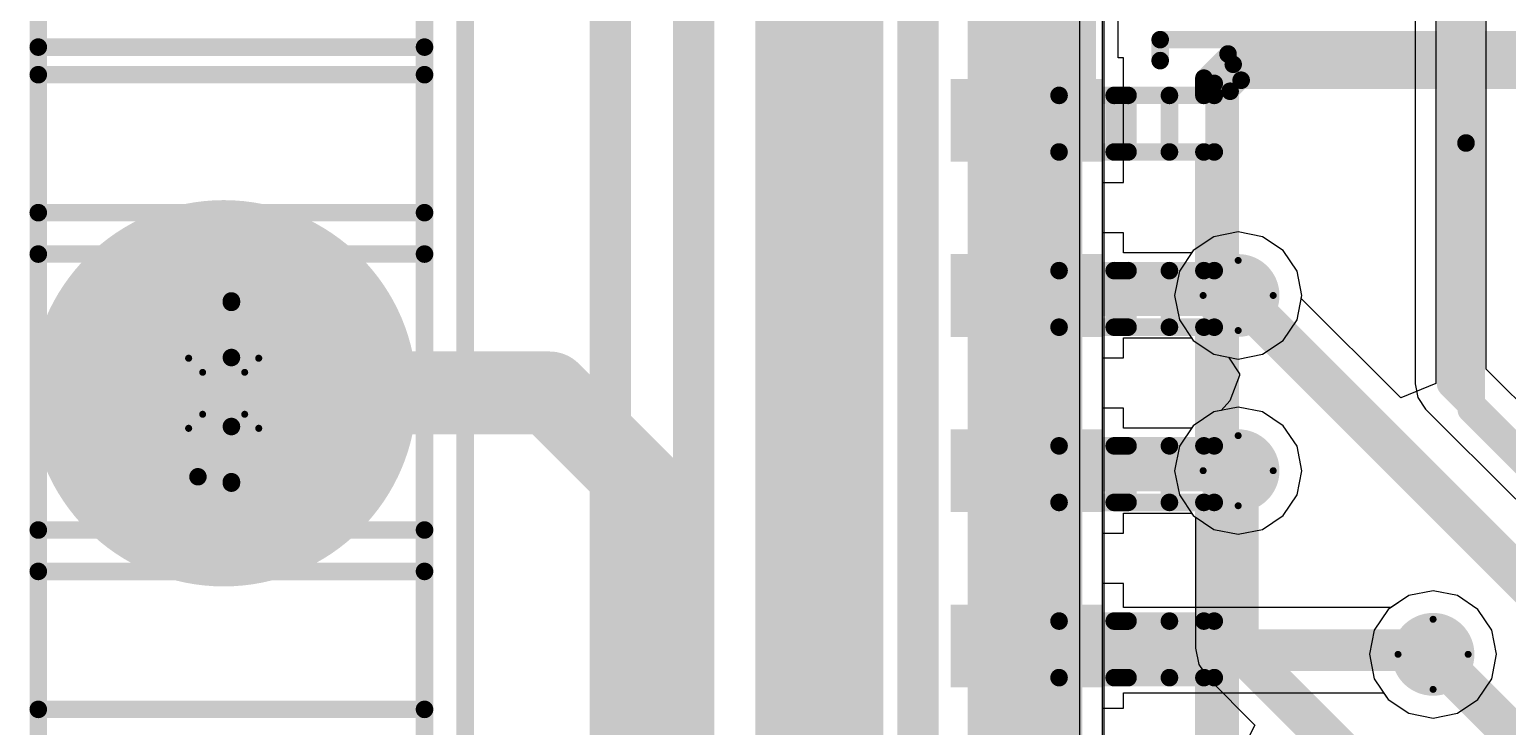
# Model space of a CAD drawing. Header units: millimetres. Extents: x -16 to 330, y -45 to 150.
# Drawn here: x 62.34 to 73.06, y 26.09 to 31.14 of the extents above; entities that cross this region are included whole.
import ezdxf

# ---------------------------------------------------------------- set-up
doc = ezdxf.new("R2010")
doc.units = ezdxf.units.MM
for name, color, linetype in [('BottomLayer', 5, 'Continuous'), ('BottomSolder', 6, 'Continuous'), ('DrillDrawing', 1, 'Continuous'), ('Mechanical13', 56, 'Continuous'), ('MidLayer1', 16, 'Continuous'), ('MidLayer2', 76, 'Continuous'), ('MultiLayer', 9, 'Continuous'), ('PadHoleLayer', 156, 'Continuous'), ('TopLayer', 1, 'Continuous'), ('TopOverlay', 2, 'Continuous'), ('TopPaste', 8, 'Continuous'), ('TopSolder', 216, 'Continuous'), ('ViaHoleLayer', 16, 'Continuous')]:
    doc.layers.add(name, color=color, linetype=linetype)

# ---------------------------------------------------------------- blocks, each defined once
blk = doc.blocks.new('C_____T________B__2')
at = {"layer": 'BottomLayer'}
h = blk.add_hatch(color=5, dxfattribs=at)
edge = h.paths.add_edge_path()
edge.add_arc((-5, 0), 1.4, 0, 360)
at = {"layer": 'BottomSolder'}
h = blk.add_hatch(color=6, dxfattribs=at)
edge = h.paths.add_edge_path()
edge.add_arc((-5, 0), 0.8, 0, 360)
at = {"layer": 'MidLayer1'}
h = blk.add_hatch(color=16, dxfattribs=at)
edge = h.paths.add_edge_path()
edge.add_arc((-5, 0), 1.4, 0, 360)
at = {"layer": 'MidLayer2'}
h = blk.add_hatch(color=76, dxfattribs=at)
edge = h.paths.add_edge_path()
edge.add_arc((-5, 0), 1.4, 0, 360)
at = {"layer": 'MultiLayer'}
h = blk.add_hatch(color=9, dxfattribs=at)
edge = h.paths.add_edge_path()
edge.add_arc((-5, 0), 1.4, 0, 360)
at = {"layer": 'PadHoleLayer'}
h = blk.add_hatch(color=156, dxfattribs=at)
edge = h.paths.add_edge_path()
edge.add_arc((-5, 0), 0.8, 0, 360)
at = {"layer": 'TopLayer'}
h = blk.add_hatch(color=1, dxfattribs=at)
edge = h.paths.add_edge_path()
edge.add_arc((-5, 0), 1.4, 0, 360)
at = {"layer": 'TopSolder'}
h = blk.add_hatch(color=216, dxfattribs=at)
edge = h.paths.add_edge_path()
edge.add_arc((-5, 0), 0.8, 0, 360)
at = {"layer": 'TopOverlay', "const_width": 0.127}
blk.add_lwpolyline([(-12.75, -1.75), (12.75, -1.75)], dxfattribs=at)
blk = doc.blocks.new('SOP_16_150____68')
at = {"layer": 'TopLayer'}
for points in [[(-3.425, 4.745), (-2.325, 4.745), (-2.325, 4.145), (-3.425, 4.145)], [(2.325, 4.745), (3.425, 4.745), (3.425, 4.145), (2.325, 4.145)], [(-3.425, 3.475), (-2.325, 3.475), (-2.325, 2.875), (-3.425, 2.875)], [(2.325, 3.475), (3.425, 3.475), (3.425, 2.875), (2.325, 2.875)], [(-3.425, 2.205), (-2.325, 2.205), (-2.325, 1.605), (-3.425, 1.605)], [(2.325, 2.205), (3.425, 2.205), (3.425, 1.605), (2.325, 1.605)], [(-3.425, 0.935), (-2.325, 0.935), (-2.325, 0.335), (-3.425, 0.335)], [(2.325, 0.935), (3.425, 0.935), (3.425, 0.335), (2.325, 0.335)], [(-3.425, -0.335), (-2.325, -0.335), (-2.325, -0.935), (-3.425, -0.935)], [(2.325, -0.335), (3.425, -0.335), (3.425, -0.935), (2.325, -0.935)], [(-3.425, -1.605), (-2.325, -1.605), (-2.325, -2.205), (-3.425, -2.205)], [(2.325, -1.605), (3.425, -1.605), (3.425, -2.205), (2.325, -2.205)], [(-3.425, -2.875), (-2.325, -2.875), (-2.325, -3.475), (-3.425, -3.475)], [(2.325, -2.875), (3.425, -2.875), (3.425, -3.475), (2.325, -3.475)], [(-3.425, -4.145), (-2.325, -4.145), (-2.325, -4.745), (-3.425, -4.745)], [(2.325, -4.145), (3.425, -4.145), (3.425, -4.745), (2.325, -4.745)]]:
    blk.add_hatch(color=1, dxfattribs=at).paths.add_polyline_path(points)
at = {"layer": 'TopOverlay'}
blk.add_hatch(color=2, dxfattribs=at).paths.add_polyline_path([(-2.235, 4.064), (-1.956, 4.064), (-1.956, 4.724), (-2.235, 4.724)])
at = {"layer": 'TopPaste'}
for points in [[(-3.425, 4.745), (-2.325, 4.745), (-2.325, 4.145), (-3.425, 4.145)], [(2.325, 4.745), (3.425, 4.745), (3.425, 4.145), (2.325, 4.145)], [(-3.425, 3.475), (-2.325, 3.475), (-2.325, 2.875), (-3.425, 2.875)], [(2.325, 3.475), (3.425, 3.475), (3.425, 2.875), (2.325, 2.875)], [(-3.425, 2.205), (-2.325, 2.205), (-2.325, 1.605), (-3.425, 1.605)], [(2.325, 2.205), (3.425, 2.205), (3.425, 1.605), (2.325, 1.605)], [(-3.425, 0.935), (-2.325, 0.935), (-2.325, 0.335), (-3.425, 0.335)], [(2.325, 0.935), (3.425, 0.935), (3.425, 0.335), (2.325, 0.335)], [(-3.425, -0.335), (-2.325, -0.335), (-2.325, -0.935), (-3.425, -0.935)], [(2.325, -0.335), (3.425, -0.335), (3.425, -0.935), (2.325, -0.935)], [(-3.425, -1.605), (-2.325, -1.605), (-2.325, -2.205), (-3.425, -2.205)], [(2.325, -1.605), (3.425, -1.605), (3.425, -2.205), (2.325, -2.205)], [(-3.425, -2.875), (-2.325, -2.875), (-2.325, -3.475), (-3.425, -3.475)], [(2.325, -2.875), (3.425, -2.875), (3.425, -3.475), (2.325, -3.475)], [(-3.425, -4.145), (-2.325, -4.145), (-2.325, -4.745), (-3.425, -4.745)], [(2.325, -4.145), (3.425, -4.145), (3.425, -4.745), (2.325, -4.745)]]:
    blk.add_hatch(color=8, dxfattribs=at).paths.add_polyline_path(points)
at = {"layer": 'TopSolder'}
for points in [[(-3.425, 4.745), (-2.325, 4.745), (-2.325, 4.145), (-3.425, 4.145)], [(2.325, 4.745), (3.425, 4.745), (3.425, 4.145), (2.325, 4.145)], [(-3.425, 3.475), (-2.325, 3.475), (-2.325, 2.875), (-3.425, 2.875)], [(2.325, 3.475), (3.425, 3.475), (3.425, 2.875), (2.325, 2.875)], [(-3.425, 2.205), (-2.325, 2.205), (-2.325, 1.605), (-3.425, 1.605)], [(2.325, 2.205), (3.425, 2.205), (3.425, 1.605), (2.325, 1.605)], [(-3.425, 0.935), (-2.325, 0.935), (-2.325, 0.335), (-3.425, 0.335)], [(2.325, 0.935), (3.425, 0.935), (3.425, 0.335), (2.325, 0.335)], [(-3.425, -0.335), (-2.325, -0.335), (-2.325, -0.935), (-3.425, -0.935)], [(2.325, -0.335), (3.425, -0.335), (3.425, -0.935), (2.325, -0.935)], [(-3.425, -1.605), (-2.325, -1.605), (-2.325, -2.205), (-3.425, -2.205)], [(2.325, -1.605), (3.425, -1.605), (3.425, -2.205), (2.325, -2.205)], [(-3.425, -2.875), (-2.325, -2.875), (-2.325, -3.475), (-3.425, -3.475)], [(2.325, -2.875), (3.425, -2.875), (3.425, -3.475), (2.325, -3.475)], [(-3.425, -4.145), (-2.325, -4.145), (-2.325, -4.745), (-3.425, -4.745)], [(2.325, -4.145), (3.425, -4.145), (3.425, -4.745), (2.325, -4.745)]]:
    blk.add_hatch(color=216, dxfattribs=at).paths.add_polyline_path(points)
at = {"layer": 'TopOverlay', "const_width": 0.127}
for points in [[(1.905, 5.029), (-1.905, 5.029)], [(-1.905, 5.029), (-1.905, 4.877)], [(1.905, 5.029), (1.905, 4.877)], [(-3.581, 4.47), (-3.708, 4.597)], [(-3.708, 4.597), (-3.708, 4.343)], [(-3.581, 4.47), (-3.708, 4.343)], [(-1.905, -4.877), (-1.905, -5.029)], [(1.905, -4.877), (1.905, -5.029)], [(1.905, -5.029), (-1.905, -5.029)]]:
    blk.add_lwpolyline(points, dxfattribs=at)
at = {"layer": 'TopOverlay', "const_width": 0.0635}
for points in [[(-1.937, 5.029, 1), (-1.873, 5.029, 1)], [(-1.937, 5.029, 1), (-1.873, 5.029, 1)], [(1.873, 5.029, 1), (1.937, 5.029, 1)], [(1.873, 5.029, 1), (1.937, 5.029, 1)], [(-1.937, 4.877, 1), (-1.873, 4.877, 1)], [(1.873, 4.877, 1), (1.937, 4.877, 1)], [(-3.74, 4.597, 1), (-3.677, 4.597, 1)], [(-3.74, 4.597, 1), (-3.677, 4.597, 1)], [(-3.613, 4.47, 1), (-3.55, 4.47, 1)], [(-3.613, 4.47, 1), (-3.55, 4.47, 1)], [(-3.74, 4.343, 1), (-3.677, 4.343, 1)], [(-3.74, 4.343, 1), (-3.677, 4.343, 1)], [(-1.937, -4.877, 1), (-1.873, -4.877, 1)], [(1.873, -4.877, 1), (1.937, -4.877, 1)], [(-1.937, -5.029, 1), (-1.873, -5.029, 1)], [(-1.937, -5.029, 1), (-1.873, -5.029, 1)], [(1.873, -5.029, 1), (1.937, -5.029, 1)], [(1.873, -5.029, 1), (1.937, -5.029, 1)]]:
    blk.add_lwpolyline(points, format="xyb", close=True, dxfattribs=at)

msp = doc.modelspace()

# ---------------------------------------------------------------- hatches: boundary and pattern name
at = {"layer": 'BottomLayer'}
h = msp.add_hatch(color=5, dxfattribs=at)
edge = h.paths.add_edge_path()
edge.add_arc((71.104, 29.209), 0.3, 0, 360)
h = msp.add_hatch(color=5, dxfattribs=at)
edge = h.paths.add_edge_path()
edge.add_arc((71.104, 27.939), 0.3, 0, 360)
h = msp.add_hatch(color=5, dxfattribs=at)
edge = h.paths.add_edge_path()
edge.add_arc((72.517, 26.608), 0.3, 0, 360)
at = {"layer": 'BottomSolder'}
h = msp.add_hatch(color=6, dxfattribs=at)
edge = h.paths.add_edge_path()
edge.add_arc((71.104, 29.209), 0.15, 0, 360)
h = msp.add_hatch(color=6, dxfattribs=at)
edge = h.paths.add_edge_path()
edge.add_arc((71.104, 27.939), 0.15, 0, 360)
h = msp.add_hatch(color=6, dxfattribs=at)
edge = h.paths.add_edge_path()
edge.add_arc((72.517, 26.608), 0.15, 0, 360)
at = {"layer": 'MidLayer1'}
h = msp.add_hatch(color=16, dxfattribs=at)
edge = h.paths.add_edge_path()
edge.add_arc((71.104, 29.209), 0.3, 0, 360)
h = msp.add_hatch(color=16, dxfattribs=at)
edge = h.paths.add_edge_path()
edge.add_arc((71.104, 27.939), 0.3, 0, 360)
h = msp.add_hatch(color=16, dxfattribs=at)
edge = h.paths.add_edge_path()
edge.add_arc((72.517, 26.608), 0.3, 0, 360)
at = {"layer": 'MidLayer2'}
h = msp.add_hatch(color=76, dxfattribs=at)
edge = h.paths.add_edge_path()
edge.add_arc((71.104, 29.209), 0.3, 0, 360)
h = msp.add_hatch(color=76, dxfattribs=at)
edge = h.paths.add_edge_path()
edge.add_arc((71.104, 27.939), 0.3, 0, 360)
h = msp.add_hatch(color=76, dxfattribs=at)
edge = h.paths.add_edge_path()
edge.add_arc((72.517, 26.608), 0.3, 0, 360)
at = {"layer": 'TopLayer'}
h = msp.add_hatch(color=1, dxfattribs=at)
edge = h.paths.add_edge_path()
edge.add_arc((71.104, 29.209), 0.3, 0, 360)
h = msp.add_hatch(color=1, dxfattribs=at)
edge = h.paths.add_edge_path()
edge.add_arc((71.104, 27.939), 0.3, 0, 360)
h = msp.add_hatch(color=1, dxfattribs=at)
edge = h.paths.add_edge_path()
edge.add_arc((72.517, 26.608), 0.3, 0, 360)
at = {"layer": 'TopSolder'}
h = msp.add_hatch(color=216, dxfattribs=at)
edge = h.paths.add_edge_path()
edge.add_arc((71.104, 29.209), 0.15, 0, 360)
h = msp.add_hatch(color=216, dxfattribs=at)
edge = h.paths.add_edge_path()
edge.add_arc((71.104, 27.939), 0.15, 0, 360)
h = msp.add_hatch(color=216, dxfattribs=at)
edge = h.paths.add_edge_path()
edge.add_arc((72.517, 26.608), 0.15, 0, 360)
at = {"layer": 'ViaHoleLayer'}
h = msp.add_hatch(color=16, dxfattribs=at)
edge = h.paths.add_edge_path()
edge.add_arc((71.104, 29.209), 0.15, 0, 360)
h = msp.add_hatch(color=16, dxfattribs=at)
edge = h.paths.add_edge_path()
edge.add_arc((71.104, 27.939), 0.15, 0, 360)
h = msp.add_hatch(color=16, dxfattribs=at)
edge = h.paths.add_edge_path()
edge.add_arc((72.517, 26.608), 0.15, 0, 360)

# ---------------------------------------------------------------- linework, layer by layer
at = {"layer": 'BottomLayer'}
for p, q in [((69.955, 46.634), (69.955, 20.549)), ((72.537, 34.872), (72.537, 28.572)), ((70.133, 23.449), (70.133, 32.012)), ((70.928, 29.635), (70.778, 29.535)), ((71.104, 29.67), (70.928, 29.635)), ((71.281, 29.635), (71.104, 29.67)), ((71.431, 29.535), (71.281, 29.635)), ((70.778, 29.535), (70.678, 29.386)), ((71.531, 29.386), (71.431, 29.535)), ((70.678, 29.386), (70.643, 29.209)), ((71.566, 29.209), (71.531, 29.386)), ((70.643, 29.209), (70.678, 29.033)), ((71.561, 29.188), (71.566, 29.209)), ((72.283, 28.467), (71.561, 29.188)), ((70.678, 29.033), (70.778, 28.883)), ((70.778, 28.883), (70.928, 28.783)), ((70.928, 28.783), (71.035, 28.762)), ((71.035, 28.762), (71.114, 28.642)), ((71.114, 28.628), (71.044, 28.446)), ((71.114, 28.642), (71.114, 28.628)), ((72.537, 28.572), (72.283, 28.467)), ((71.044, 28.446), (70.982, 28.376)), ((70.928, 28.365), (70.778, 28.265)), ((70.982, 28.376), (70.928, 28.365)), ((70.778, 28.265), (70.678, 28.116)), ((70.678, 28.116), (70.643, 27.939)), ((70.643, 27.939), (70.678, 27.763)), ((70.678, 27.763), (70.778, 27.613)), ((70.778, 27.613), (70.796, 27.601)), ((70.796, 27.601), (70.796, 26.653)), ((70.796, 26.653), (70.796, 26.653)), ((70.796, 26.653), (70.82, 26.535)), ((70.82, 26.535), (70.886, 26.435)), ((70.886, 26.435), (71.226, 26.095)), ((71.226, 26.095), (71.104, 25.86))]:
    msp.add_line(p, q, dxfattribs=at)
for points, const_width in [([(67.755, 23.28), (67.755, 45.047)], 0.3), ([(68.254, 23.033), (68.254, 38.602)], 0.3), ([(68.783, 22.86), (68.783, 38.425)], 0.3), ([(69.317, 22.625), (69.317, 38.252)], 0.3), ([(69.825, 22.006), (69.825, 38.053)], 0.3), ([(72.794, 28.384), (72.794, 34.872)], 0.2), ([(71.104, 29.209), (74.327, 25.987)], 0.3), ([(72.794, 28.384), (74.96, 26.219)], 0.2), ([(71.104, 26.653), (71.104, 27.939)], 0.3), ([(71.104, 26.653), (73.216, 24.541)], 0.3), ([(72.517, 26.608), (73.787, 25.338)], 0.3)]:
    msp.add_lwpolyline(points, dxfattribs=dict(at, const_width=const_width))
for points, const_width in [([(71.029, 29.209, 1), (71.179, 29.209, 1)], 0.15), ([(72.744, 28.384, 1), (72.844, 28.384, 1)], 0.1), ([(72.744, 28.384, 1), (72.844, 28.384, 1)], 0.1), ([(71.029, 27.939, 1), (71.179, 27.939, 1)], 0.15), ([(71.029, 26.653, 1), (71.179, 26.653, 1)], 0.15), ([(71.029, 26.653, 1), (71.179, 26.653, 1)], 0.15), ([(72.442, 26.608, 1), (72.592, 26.608, 1)], 0.15)]:
    msp.add_lwpolyline(points, format="xyb", close=True, dxfattribs=dict(at, const_width=const_width))
at = {"layer": 'DrillDrawing', "const_width": 0.0508}
for points in [[(70.85, 29.209), (71.104, 29.463)], [(71.104, 29.463), (71.358, 29.209)], [(70.85, 29.209), (71.104, 28.955)], [(71.104, 28.955), (71.358, 29.209)], [(63.496, 28.754), (64.004, 28.754)], [(63.496, 28.246), (63.496, 28.754)], [(64.004, 28.246), (64.004, 28.754)], [(63.598, 28.652), (63.902, 28.652)], [(63.598, 28.348), (63.598, 28.652)], [(63.902, 28.348), (63.902, 28.652)], [(63.598, 28.348), (63.902, 28.348)], [(63.496, 28.246), (64.004, 28.246)], [(70.85, 27.939), (71.104, 28.193)], [(71.104, 28.193), (71.358, 27.939)], [(70.85, 27.939), (71.104, 27.685)], [(71.104, 27.685), (71.358, 27.939)], [(72.263, 26.608), (72.517, 26.862)], [(72.517, 26.862), (72.771, 26.608)], [(72.263, 26.608), (72.517, 26.354)], [(72.517, 26.354), (72.771, 26.608)]]:
    msp.add_lwpolyline(points, dxfattribs=at)
at = {"layer": 'DrillDrawing', "const_width": 0.0254}
for points in [[(71.092, 29.463, 1), (71.117, 29.463, 1)], [(71.092, 29.463, 1), (71.117, 29.463, 1)], [(70.838, 29.209, 1), (70.863, 29.209, 1)], [(70.838, 29.209, 1), (70.863, 29.209, 1)], [(71.346, 29.209, 1), (71.371, 29.209, 1)], [(71.346, 29.209, 1), (71.371, 29.209, 1)], [(71.092, 28.955, 1), (71.117, 28.955, 1)], [(71.092, 28.955, 1), (71.117, 28.955, 1)], [(63.483, 28.754, 1), (63.509, 28.754, 1)], [(63.483, 28.754, 1), (63.509, 28.754, 1)], [(63.991, 28.754, 1), (64.017, 28.754, 1)], [(63.991, 28.754, 1), (64.017, 28.754, 1)], [(63.585, 28.652, 1), (63.61, 28.652, 1)], [(63.585, 28.652, 1), (63.61, 28.652, 1)], [(63.89, 28.652, 1), (63.915, 28.652, 1)], [(63.89, 28.652, 1), (63.915, 28.652, 1)], [(63.585, 28.348, 1), (63.61, 28.348, 1)], [(63.585, 28.348, 1), (63.61, 28.348, 1)], [(63.89, 28.348, 1), (63.915, 28.348, 1)], [(63.89, 28.348, 1), (63.915, 28.348, 1)], [(63.483, 28.246, 1), (63.509, 28.246, 1)], [(63.483, 28.246, 1), (63.509, 28.246, 1)], [(63.991, 28.246, 1), (64.017, 28.246, 1)], [(63.991, 28.246, 1), (64.017, 28.246, 1)], [(71.092, 28.193, 1), (71.117, 28.193, 1)], [(71.092, 28.193, 1), (71.117, 28.193, 1)], [(70.838, 27.939, 1), (70.863, 27.939, 1)], [(70.838, 27.939, 1), (70.863, 27.939, 1)], [(71.346, 27.939, 1), (71.371, 27.939, 1)], [(71.346, 27.939, 1), (71.371, 27.939, 1)], [(71.092, 27.685, 1), (71.117, 27.685, 1)], [(71.092, 27.685, 1), (71.117, 27.685, 1)], [(72.505, 26.862, 1), (72.53, 26.862, 1)], [(72.505, 26.862, 1), (72.53, 26.862, 1)], [(72.251, 26.608, 1), (72.276, 26.608, 1)], [(72.251, 26.608, 1), (72.276, 26.608, 1)], [(72.759, 26.608, 1), (72.784, 26.608, 1)], [(72.759, 26.608, 1), (72.784, 26.608, 1)], [(72.505, 26.354, 1), (72.53, 26.354, 1)], [(72.505, 26.354, 1), (72.53, 26.354, 1)]]:
    msp.add_lwpolyline(points, format="xyb", close=True, dxfattribs=at)
at = {"layer": 'Mechanical13', "const_width": 0.127}
for points in [[(62.406, 21.009), (62.406, 46.009)], [(65.206, 21.009), (65.206, 46.009)], [(72.756, 30.314), (72.756, 38.259)], [(72.756, 30.314), (72.756, 38.259)], [(62.406, 31.009), (65.206, 31.009)], [(70.856, 30.784), (71.031, 30.959)], [(71.031, 30.959), (74.581, 30.959)], [(71.031, 30.959), (71.126, 30.769)], [(62.406, 30.809), (65.206, 30.809)], [(70.931, 30.746), (71.069, 30.884)], [(71.069, 30.884), (74.544, 30.884)], [(70.856, 30.784), (71.046, 30.689)], [(70.856, 30.659), (70.856, 30.784)], [(70.931, 21.271), (70.931, 30.746)], [(71.046, 30.689), (71.126, 30.769)], [(71.046, 21.329), (71.046, 30.689)], [(71.126, 30.769), (74.486, 30.769)], [(69.806, 30.659), (70.206, 30.659)], [(69.806, 30.249), (69.806, 30.659)], [(70.206, 30.659), (70.306, 30.659)], [(70.206, 30.249), (70.206, 30.659)], [(70.306, 30.659), (70.606, 30.659)], [(70.306, 30.249), (70.306, 30.659)], [(70.606, 30.659), (70.931, 30.659)], [(70.606, 30.249), (70.606, 30.659)], [(69.806, 30.249), (70.206, 30.249)], [(70.206, 30.249), (70.306, 30.249)], [(70.306, 30.249), (70.606, 30.249)], [(70.606, 30.249), (70.931, 30.249)], [(70.856, 29.389), (70.856, 30.249)], [(62.406, 29.809), (65.206, 29.809)], [(62.406, 29.509), (65.206, 29.509)], [(69.806, 29.389), (70.206, 29.389)], [(69.806, 28.979), (69.806, 29.389)], [(70.206, 29.389), (70.306, 29.389)], [(70.206, 28.979), (70.206, 29.389)], [(70.306, 29.389), (70.606, 29.389)], [(70.306, 28.979), (70.306, 29.389)], [(70.606, 29.389), (70.931, 29.389)], [(70.606, 28.979), (70.606, 29.389)], [(63.806, 28.759), (63.806, 29.159)], [(69.806, 28.979), (70.206, 28.979)], [(70.206, 28.979), (70.306, 28.979)], [(70.306, 28.979), (70.606, 28.979)], [(70.606, 28.979), (70.931, 28.979)], [(70.856, 28.119), (70.856, 28.979)], [(63.806, 27.859), (63.806, 28.259)], [(69.806, 28.119), (70.206, 28.119)], [(69.806, 27.709), (69.806, 28.119)], [(70.206, 28.119), (70.306, 28.119)], [(70.206, 27.709), (70.206, 28.119)], [(70.306, 28.119), (70.606, 28.119)], [(70.306, 27.709), (70.306, 28.119)], [(70.606, 28.119), (70.931, 28.119)], [(70.606, 27.709), (70.606, 28.119)], [(69.806, 27.709), (70.206, 27.709)], [(70.206, 27.709), (70.306, 27.709)], [(70.306, 27.709), (70.606, 27.709)], [(70.606, 27.709), (70.931, 27.709)], [(70.856, 26.849), (70.856, 27.709)], [(62.406, 27.509), (65.206, 27.509)], [(62.406, 27.209), (65.206, 27.209)], [(69.806, 26.849), (70.206, 26.849)], [(69.806, 26.439), (69.806, 26.849)], [(70.206, 26.849), (70.306, 26.849)], [(70.206, 26.439), (70.206, 26.849)], [(70.306, 26.849), (70.606, 26.849)], [(70.306, 26.439), (70.306, 26.849)], [(70.606, 26.849), (70.931, 26.849)], [(70.606, 26.439), (70.606, 26.849)], [(69.806, 26.439), (70.206, 26.439)], [(70.206, 26.439), (70.306, 26.439)], [(70.306, 26.439), (70.606, 26.439)], [(70.606, 26.439), (70.931, 26.439)], [(70.856, 25.579), (70.856, 26.439)], [(62.406, 26.209), (65.206, 26.209)]]:
    msp.add_lwpolyline(points, dxfattribs=at)
at = {"layer": 'Mechanical13', "const_width": 0.0635}
for points in [[(62.374, 31.009, 1), (62.438, 31.009, 1)], [(65.174, 31.009, 1), (65.238, 31.009, 1)], [(70.999, 30.959, 1), (71.063, 30.959, 1)], [(70.999, 30.959, 1), (71.063, 30.959, 1)], [(70.999, 30.959, 1), (71.063, 30.959, 1)], [(62.374, 30.809, 1), (62.438, 30.809, 1)], [(65.174, 30.809, 1), (65.238, 30.809, 1)], [(71.037, 30.884, 1), (71.1, 30.884, 1)], [(71.037, 30.884, 1), (71.1, 30.884, 1)], [(70.824, 30.784, 1), (70.888, 30.784, 1)], [(70.824, 30.784, 1), (70.888, 30.784, 1)], [(70.824, 30.784, 1), (70.888, 30.784, 1)], [(70.899, 30.746, 1), (70.963, 30.746, 1)], [(70.899, 30.746, 1), (70.963, 30.746, 1)], [(71.014, 30.689, 1), (71.078, 30.689, 1)], [(71.014, 30.689, 1), (71.078, 30.689, 1)], [(71.014, 30.689, 1), (71.078, 30.689, 1)], [(71.094, 30.769, 1), (71.158, 30.769, 1)], [(71.094, 30.769, 1), (71.158, 30.769, 1)], [(71.094, 30.769, 1), (71.158, 30.769, 1)], [(69.774, 30.659, 1), (69.838, 30.659, 1)], [(69.774, 30.659, 1), (69.838, 30.659, 1)], [(70.174, 30.659, 1), (70.238, 30.659, 1)], [(70.174, 30.659, 1), (70.238, 30.659, 1)], [(70.174, 30.659, 1), (70.238, 30.659, 1)], [(70.274, 30.659, 1), (70.338, 30.659, 1)], [(70.274, 30.659, 1), (70.338, 30.659, 1)], [(70.274, 30.659, 1), (70.338, 30.659, 1)], [(70.574, 30.659, 1), (70.638, 30.659, 1)], [(70.574, 30.659, 1), (70.638, 30.659, 1)], [(70.574, 30.659, 1), (70.638, 30.659, 1)], [(70.824, 30.659, 1), (70.888, 30.659, 1)], [(70.899, 30.659, 1), (70.963, 30.659, 1)], [(72.724, 30.314, 1), (72.788, 30.314, 1)], [(72.724, 30.314, 1), (72.788, 30.314, 1)], [(69.774, 30.249, 1), (69.838, 30.249, 1)], [(69.774, 30.249, 1), (69.838, 30.249, 1)], [(70.174, 30.249, 1), (70.238, 30.249, 1)], [(70.174, 30.249, 1), (70.238, 30.249, 1)], [(70.174, 30.249, 1), (70.238, 30.249, 1)], [(70.274, 30.249, 1), (70.338, 30.249, 1)], [(70.274, 30.249, 1), (70.338, 30.249, 1)], [(70.274, 30.249, 1), (70.338, 30.249, 1)], [(70.574, 30.249, 1), (70.638, 30.249, 1)], [(70.574, 30.249, 1), (70.638, 30.249, 1)], [(70.574, 30.249, 1), (70.638, 30.249, 1)], [(70.824, 30.249, 1), (70.888, 30.249, 1)], [(70.899, 30.249, 1), (70.963, 30.249, 1)], [(62.374, 29.809, 1), (62.438, 29.809, 1)], [(65.174, 29.809, 1), (65.238, 29.809, 1)], [(62.374, 29.509, 1), (62.438, 29.509, 1)], [(65.174, 29.509, 1), (65.238, 29.509, 1)], [(69.774, 29.389, 1), (69.838, 29.389, 1)], [(69.774, 29.389, 1), (69.838, 29.389, 1)], [(70.174, 29.389, 1), (70.238, 29.389, 1)], [(70.174, 29.389, 1), (70.238, 29.389, 1)], [(70.174, 29.389, 1), (70.238, 29.389, 1)], [(70.274, 29.389, 1), (70.338, 29.389, 1)], [(70.274, 29.389, 1), (70.338, 29.389, 1)], [(70.274, 29.389, 1), (70.338, 29.389, 1)], [(70.574, 29.389, 1), (70.638, 29.389, 1)], [(70.574, 29.389, 1), (70.638, 29.389, 1)], [(70.574, 29.389, 1), (70.638, 29.389, 1)], [(70.824, 29.389, 1), (70.888, 29.389, 1)], [(70.899, 29.389, 1), (70.963, 29.389, 1)], [(63.774, 29.169, 1), (63.838, 29.169, 1)], [(63.774, 29.169, 1), (63.838, 29.169, 1)], [(63.774, 29.159, 1), (63.838, 29.159, 1)], [(63.774, 29.159, 1), (63.838, 29.159, 1)], [(63.774, 29.159, 1), (63.838, 29.159, 1)], [(69.774, 28.979, 1), (69.838, 28.979, 1)], [(69.774, 28.979, 1), (69.838, 28.979, 1)], [(70.174, 28.979, 1), (70.238, 28.979, 1)], [(70.174, 28.979, 1), (70.238, 28.979, 1)], [(70.174, 28.979, 1), (70.238, 28.979, 1)], [(70.274, 28.979, 1), (70.338, 28.979, 1)], [(70.274, 28.979, 1), (70.338, 28.979, 1)], [(70.274, 28.979, 1), (70.338, 28.979, 1)], [(70.574, 28.979, 1), (70.638, 28.979, 1)], [(70.574, 28.979, 1), (70.638, 28.979, 1)], [(70.574, 28.979, 1), (70.638, 28.979, 1)], [(70.824, 28.979, 1), (70.888, 28.979, 1)], [(70.899, 28.979, 1), (70.963, 28.979, 1)], [(63.774, 28.759, 1), (63.838, 28.759, 1)], [(63.774, 28.759, 1), (63.838, 28.759, 1)], [(63.774, 28.759, 1), (63.838, 28.759, 1)], [(63.774, 28.259, 1), (63.838, 28.259, 1)], [(63.774, 28.259, 1), (63.838, 28.259, 1)], [(63.774, 28.259, 1), (63.838, 28.259, 1)], [(69.774, 28.119, 1), (69.838, 28.119, 1)], [(69.774, 28.119, 1), (69.838, 28.119, 1)], [(70.174, 28.119, 1), (70.238, 28.119, 1)], [(70.174, 28.119, 1), (70.238, 28.119, 1)], [(70.174, 28.119, 1), (70.238, 28.119, 1)], [(70.274, 28.119, 1), (70.338, 28.119, 1)], [(70.274, 28.119, 1), (70.338, 28.119, 1)], [(70.274, 28.119, 1), (70.338, 28.119, 1)], [(70.574, 28.119, 1), (70.638, 28.119, 1)], [(70.574, 28.119, 1), (70.638, 28.119, 1)], [(70.574, 28.119, 1), (70.638, 28.119, 1)], [(70.824, 28.119, 1), (70.888, 28.119, 1)], [(70.899, 28.119, 1), (70.963, 28.119, 1)], [(63.532, 27.895, 1), (63.595, 27.895, 1)], [(63.774, 27.859, 1), (63.838, 27.859, 1)], [(63.774, 27.859, 1), (63.838, 27.859, 1)], [(63.774, 27.859, 1), (63.838, 27.859, 1)], [(63.774, 27.849, 1), (63.838, 27.849, 1)], [(69.774, 27.709, 1), (69.838, 27.709, 1)], [(69.774, 27.709, 1), (69.838, 27.709, 1)], [(70.174, 27.709, 1), (70.238, 27.709, 1)], [(70.174, 27.709, 1), (70.238, 27.709, 1)], [(70.174, 27.709, 1), (70.238, 27.709, 1)], [(70.274, 27.709, 1), (70.338, 27.709, 1)], [(70.274, 27.709, 1), (70.338, 27.709, 1)], [(70.274, 27.709, 1), (70.338, 27.709, 1)], [(70.574, 27.709, 1), (70.638, 27.709, 1)], [(70.574, 27.709, 1), (70.638, 27.709, 1)], [(70.574, 27.709, 1), (70.638, 27.709, 1)], [(70.824, 27.709, 1), (70.888, 27.709, 1)], [(70.899, 27.709, 1), (70.963, 27.709, 1)], [(62.374, 27.509, 1), (62.438, 27.509, 1)], [(65.174, 27.509, 1), (65.238, 27.509, 1)], [(62.374, 27.209, 1), (62.438, 27.209, 1)], [(65.174, 27.209, 1), (65.238, 27.209, 1)], [(69.774, 26.849, 1), (69.838, 26.849, 1)], [(69.774, 26.849, 1), (69.838, 26.849, 1)], [(70.174, 26.849, 1), (70.238, 26.849, 1)], [(70.174, 26.849, 1), (70.238, 26.849, 1)], [(70.174, 26.849, 1), (70.238, 26.849, 1)], [(70.274, 26.849, 1), (70.338, 26.849, 1)], [(70.274, 26.849, 1), (70.338, 26.849, 1)], [(70.274, 26.849, 1), (70.338, 26.849, 1)], [(70.574, 26.849, 1), (70.638, 26.849, 1)], [(70.574, 26.849, 1), (70.638, 26.849, 1)], [(70.574, 26.849, 1), (70.638, 26.849, 1)], [(70.824, 26.849, 1), (70.888, 26.849, 1)], [(70.899, 26.849, 1), (70.963, 26.849, 1)], [(69.774, 26.439, 1), (69.838, 26.439, 1)], [(69.774, 26.439, 1), (69.838, 26.439, 1)], [(70.174, 26.439, 1), (70.238, 26.439, 1)], [(70.174, 26.439, 1), (70.238, 26.439, 1)], [(70.174, 26.439, 1), (70.238, 26.439, 1)], [(70.274, 26.439, 1), (70.338, 26.439, 1)], [(70.274, 26.439, 1), (70.338, 26.439, 1)], [(70.274, 26.439, 1), (70.338, 26.439, 1)], [(70.574, 26.439, 1), (70.638, 26.439, 1)], [(70.574, 26.439, 1), (70.638, 26.439, 1)], [(70.574, 26.439, 1), (70.638, 26.439, 1)], [(70.824, 26.439, 1), (70.888, 26.439, 1)], [(70.899, 26.439, 1), (70.963, 26.439, 1)], [(62.374, 26.209, 1), (62.438, 26.209, 1)], [(65.174, 26.209, 1), (65.238, 26.209, 1)]]:
    msp.add_lwpolyline(points, format="xyb", close=True, dxfattribs=at)
at = {"layer": 'Mechanical13', "const_width": 0.127}
for points in [[(63.563, 27.895, -0.827289), (63.806, 29.169)], [(63.806, 27.859, -1), (63.806, 29.159)], [(63.806, 29.169, -1), (63.806, 27.849)], [(63.806, 29.159, -1), (63.806, 27.859)], [(63.806, 28.259, -1), (63.806, 28.759)], [(63.806, 28.759, -1), (63.806, 28.259)]]:
    msp.add_lwpolyline(points, format="xyb", dxfattribs=at)
at = {"layer": 'MidLayer1'}
for p, q in [((69.955, 46.634), (69.955, 20.549)), ((70.12, 23.44), (70.12, 46.634)), ((70.928, 29.635), (70.778, 29.535)), ((71.104, 29.67), (70.928, 29.635)), ((71.281, 29.635), (71.104, 29.67)), ((71.431, 29.535), (71.281, 29.635)), ((70.778, 29.535), (70.678, 29.386)), ((71.531, 29.386), (71.431, 29.535)), ((70.678, 29.386), (70.643, 29.209)), ((71.566, 29.209), (71.531, 29.386)), ((70.643, 29.209), (70.678, 29.033)), ((71.531, 29.033), (71.566, 29.209)), ((70.678, 29.033), (70.778, 28.883)), ((71.431, 28.883), (71.531, 29.033)), ((70.778, 28.883), (70.928, 28.783)), ((71.281, 28.783), (71.431, 28.883)), ((70.928, 28.783), (71.104, 28.748)), ((71.104, 28.748), (71.281, 28.783)), ((71.104, 28.4), (70.928, 28.365)), ((71.281, 28.365), (71.104, 28.4)), ((70.928, 28.365), (70.778, 28.265)), ((71.431, 28.265), (71.281, 28.365)), ((70.778, 28.265), (70.678, 28.116)), ((71.531, 28.116), (71.431, 28.265)), ((70.678, 28.116), (70.643, 27.939)), ((71.566, 27.939), (71.531, 28.116)), ((70.643, 27.939), (70.678, 27.763)), ((71.531, 27.763), (71.566, 27.939)), ((70.678, 27.763), (70.778, 27.613)), ((71.431, 27.613), (71.531, 27.763)), ((70.778, 27.613), (70.928, 27.513)), ((71.281, 27.513), (71.431, 27.613)), ((70.928, 27.513), (71.104, 27.478)), ((71.104, 27.478), (71.281, 27.513)), ((72.341, 27.034), (72.191, 26.934)), ((72.517, 27.069), (72.341, 27.034)), ((72.694, 27.034), (72.517, 27.069)), ((72.843, 26.934), (72.694, 27.034)), ((72.191, 26.934), (72.091, 26.784)), ((72.943, 26.784), (72.843, 26.934)), ((72.091, 26.784), (72.056, 26.608)), ((72.978, 26.608), (72.943, 26.784)), ((72.056, 26.608), (72.091, 26.431)), ((72.943, 26.431), (72.978, 26.608)), ((72.091, 26.431), (72.191, 26.281)), ((72.843, 26.281), (72.943, 26.431)), ((72.191, 26.281), (72.341, 26.181)), ((72.694, 26.181), (72.843, 26.281)), ((72.341, 26.181), (72.517, 26.146)), ((72.517, 26.146), (72.694, 26.181))]:
    msp.add_line(p, q, dxfattribs=at)
at = {"layer": 'MidLayer1', "const_width": 0.6}
for points in [[(69.444, 12.017), (69.444, 36.805)], [(68.231, 11.372), (68.231, 31.718)], [(63.779, 28.503), (66.112, 28.503)], [(66.112, 28.503), (66.99, 27.625)], [(66.99, 11.303), (66.99, 27.625)]]:
    msp.add_lwpolyline(points, dxfattribs=at)
at = {"layer": 'MidLayer1', "const_width": 0.3}
for points in [[(63.629, 28.503, 1), (63.929, 28.503, 1)], [(65.962, 28.503, 1), (66.262, 28.503, 1)], [(65.962, 28.503, 1), (66.262, 28.503, 1)], [(66.84, 27.625, 1), (67.14, 27.625, 1)], [(66.84, 27.625, 1), (67.14, 27.625, 1)]]:
    msp.add_lwpolyline(points, format="xyb", close=True, dxfattribs=at)
at = {"layer": 'MidLayer2'}
for p, q in [((69.955, 46.634), (69.955, 20.549)), ((70.12, 23.44), (70.12, 32.021)), ((70.928, 29.635), (70.778, 29.535)), ((71.104, 29.67), (70.928, 29.635)), ((71.281, 29.635), (71.104, 29.67)), ((71.431, 29.535), (71.281, 29.635)), ((70.778, 29.535), (70.678, 29.386)), ((71.531, 29.386), (71.431, 29.535)), ((70.678, 29.386), (70.643, 29.209)), ((71.566, 29.209), (71.531, 29.386)), ((70.643, 29.209), (70.678, 29.033)), ((71.531, 29.033), (71.566, 29.209)), ((70.678, 29.033), (70.778, 28.883)), ((71.431, 28.883), (71.531, 29.033)), ((70.778, 28.883), (70.928, 28.783)), ((71.281, 28.783), (71.431, 28.883)), ((70.928, 28.783), (71.104, 28.748)), ((71.104, 28.748), (71.281, 28.783)), ((71.104, 28.4), (70.928, 28.365)), ((71.281, 28.365), (71.104, 28.4)), ((70.928, 28.365), (70.778, 28.265)), ((71.431, 28.265), (71.281, 28.365)), ((70.778, 28.265), (70.678, 28.116)), ((71.531, 28.116), (71.431, 28.265)), ((70.678, 28.116), (70.643, 27.939)), ((71.566, 27.939), (71.531, 28.116)), ((70.643, 27.939), (70.678, 27.763)), ((71.531, 27.763), (71.566, 27.939)), ((70.678, 27.763), (70.778, 27.613)), ((71.431, 27.613), (71.531, 27.763)), ((70.778, 27.613), (70.928, 27.513)), ((71.281, 27.513), (71.431, 27.613)), ((70.928, 27.513), (71.104, 27.478)), ((71.104, 27.478), (71.281, 27.513)), ((72.341, 27.034), (72.191, 26.934)), ((72.517, 27.069), (72.341, 27.034)), ((72.694, 27.034), (72.517, 27.069)), ((72.843, 26.934), (72.694, 27.034)), ((72.191, 26.934), (72.091, 26.784)), ((72.943, 26.784), (72.843, 26.934)), ((72.091, 26.784), (72.056, 26.608)), ((72.978, 26.608), (72.943, 26.784)), ((72.056, 26.608), (72.091, 26.431)), ((72.943, 26.431), (72.978, 26.608)), ((72.091, 26.431), (72.191, 26.281)), ((72.843, 26.281), (72.943, 26.431)), ((72.191, 26.281), (72.341, 26.181)), ((72.694, 26.181), (72.843, 26.281)), ((72.341, 26.181), (72.517, 26.146)), ((72.517, 26.146), (72.694, 26.181))]:
    msp.add_line(p, q, dxfattribs=at)
at = {"layer": 'TopLayer'}
for p, q in [((69.955, 46.634), (69.955, 20.549)), ((72.903, 28.675), (72.903, 36.456)), ((72.388, 36.349), (72.388, 28.568)), ((70.235, 30.932), (70.235, 31.216)), ((70.272, 30.932), (70.235, 30.932)), ((70.272, 30.027), (70.272, 30.932)), ((70.12, 29.662), (70.12, 30.027)), ((70.12, 30.027), (70.272, 30.027)), ((70.272, 29.662), (70.12, 29.662)), ((70.272, 29.518), (70.272, 29.662)), ((70.928, 29.635), (70.778, 29.535)), ((71.104, 29.67), (70.928, 29.635)), ((71.281, 29.635), (71.104, 29.67)), ((71.431, 29.535), (71.281, 29.635)), ((70.766, 29.518), (70.272, 29.518)), ((70.778, 29.535), (70.766, 29.518)), ((71.531, 29.386), (71.431, 29.535)), ((71.566, 29.209), (71.531, 29.386)), ((71.531, 29.033), (71.566, 29.209)), ((71.431, 28.883), (71.531, 29.033)), ((70.272, 28.757), (70.272, 28.901)), ((70.272, 28.901), (70.766, 28.901)), ((70.766, 28.901), (70.778, 28.883)), ((70.778, 28.883), (70.928, 28.783)), ((71.281, 28.783), (71.431, 28.883)), ((70.12, 28.392), (70.12, 28.757)), ((70.12, 28.757), (70.272, 28.757)), ((70.928, 28.783), (71.104, 28.748)), ((71.104, 28.748), (71.281, 28.783)), ((73.406, 28.171), (72.903, 28.675)), ((72.388, 28.568), (72.408, 28.469)), ((70.272, 28.392), (70.12, 28.392)), ((70.272, 28.248), (70.272, 28.392)), ((71.104, 28.4), (70.928, 28.365)), ((71.281, 28.365), (71.104, 28.4)), ((72.408, 28.469), (72.463, 28.386)), ((70.928, 28.365), (70.778, 28.265)), ((71.431, 28.265), (71.281, 28.365)), ((72.463, 28.386), (73.117, 27.732)), ((70.766, 28.248), (70.272, 28.248)), ((70.778, 28.265), (70.766, 28.248)), ((71.531, 28.116), (71.431, 28.265)), ((71.566, 27.939), (71.531, 28.116)), ((71.531, 27.763), (71.566, 27.939)), ((71.431, 27.613), (71.531, 27.763)), ((70.272, 27.487), (70.272, 27.631)), ((70.272, 27.631), (70.766, 27.631)), ((70.766, 27.631), (70.778, 27.613)), ((70.778, 27.613), (70.928, 27.513)), ((71.281, 27.513), (71.431, 27.613)), ((70.12, 27.122), (70.12, 27.487)), ((70.12, 27.487), (70.272, 27.487)), ((70.928, 27.513), (71.104, 27.478)), ((71.104, 27.478), (71.281, 27.513)), ((70.272, 27.122), (70.12, 27.122)), ((70.272, 26.947), (70.272, 27.122)), ((72.341, 27.034), (72.21, 26.947)), ((72.517, 27.069), (72.341, 27.034)), ((72.694, 27.034), (72.517, 27.069)), ((72.843, 26.934), (72.694, 27.034)), ((72.21, 26.947), (70.272, 26.947)), ((72.943, 26.784), (72.843, 26.934)), ((72.978, 26.608), (72.943, 26.784)), ((72.943, 26.431), (72.978, 26.608)), ((72.843, 26.281), (72.943, 26.431)), ((70.272, 26.217), (70.272, 26.33)), ((70.272, 26.33), (72.159, 26.33)), ((72.159, 26.33), (72.191, 26.281)), ((72.191, 26.281), (72.341, 26.181)), ((72.694, 26.181), (72.843, 26.281)), ((70.12, 25.852), (70.12, 26.217)), ((70.12, 26.217), (70.272, 26.217)), ((72.341, 26.181), (72.517, 26.146)), ((72.517, 26.146), (72.694, 26.181))]:
    msp.add_line(p, q, dxfattribs=at)
for points, const_width in [([(66.554, 21.009), (66.554, 52.509)], 0.3), ([(67.158, 21.356), (67.158, 51.912)], 0.3), ([(67.804, 21.509), (67.804, 51.003)], 0.3), ([(72.645, 28.568), (72.645, 36.456)], 0.2), ([(69.794, 30.5), (69.794, 31.648)], 0.559), ([(69.569, 30.479), (69.774, 30.479)], 0.559), ([(69.774, 30.479), (69.794, 30.5)], 0.559), ([(69.569, 29.209), (71.104, 29.209)], 0.3), ([(72.645, 28.568), (73.299, 27.914)], 0.2), ([(69.569, 27.939), (69.855, 27.939)], 0.3), ([(69.829, 27.914), (69.855, 27.939)], 0.3), ([(69.855, 27.939), (69.855, 27.94)], 0.3), ([(69.855, 27.939), (71.104, 27.939)], 0.3), ([(69.569, 26.669), (69.6, 26.638)], 0.3), ([(69.6, 26.638), (72.486, 26.638)], 0.3), ([(72.486, 26.638), (72.517, 26.608)], 0.3)]:
    msp.add_lwpolyline(points, dxfattribs=dict(at, const_width=const_width))
for points, const_width in [([(69.43, 30.479, 1), (69.709, 30.479, 1)], 0.279), ([(69.634, 30.479, 1), (69.914, 30.479, 1)], 0.279), ([(69.634, 30.479, 1), (69.914, 30.479, 1)], 0.279), ([(69.655, 30.5, 1), (69.934, 30.5, 1)], 0.279), ([(69.655, 30.5, 1), (69.934, 30.5, 1)], 0.279), ([(69.494, 29.209, 1), (69.644, 29.209, 1)], 0.15), ([(71.029, 29.209, 1), (71.179, 29.209, 1)], 0.15), ([(72.595, 28.568, 1), (72.695, 28.568, 1)], 0.1), ([(72.595, 28.568, 1), (72.695, 28.568, 1)], 0.1), ([(69.494, 27.939, 1), (69.644, 27.939, 1)], 0.15), ([(69.78, 27.94, 1), (69.93, 27.94, 1)], 0.15), ([(69.78, 27.939, 1), (69.93, 27.939, 1)], 0.15), ([(69.78, 27.939, 1), (69.93, 27.939, 1)], 0.15), ([(69.78, 27.939, 1), (69.93, 27.939, 1)], 0.15), ([(69.78, 27.939, 1), (69.93, 27.939, 1)], 0.15), ([(71.029, 27.939, 1), (71.179, 27.939, 1)], 0.15), ([(69.754, 27.914, 1), (69.904, 27.914, 1)], 0.15), ([(69.494, 26.669, 1), (69.644, 26.669, 1)], 0.15), ([(69.525, 26.638, 1), (69.675, 26.638, 1)], 0.15), ([(69.525, 26.638, 1), (69.675, 26.638, 1)], 0.15), ([(72.411, 26.638, 1), (72.561, 26.638, 1)], 0.15), ([(72.411, 26.638, 1), (72.561, 26.638, 1)], 0.15), ([(72.442, 26.608, 1), (72.592, 26.608, 1)], 0.15)]:
    msp.add_lwpolyline(points, format="xyb", close=True, dxfattribs=dict(at, const_width=const_width))

# ---------------------------------------------------------------- block references
for name, p, rotation in [('C_____T________B__2', (63.75, 33.5), 90), ('SOP_16_150____68', (72.444, 26.034), 180)]:
    msp.add_blockref(name, p, dxfattribs=dict(rotation=rotation))

doc.saveas('drawing.dxf')
